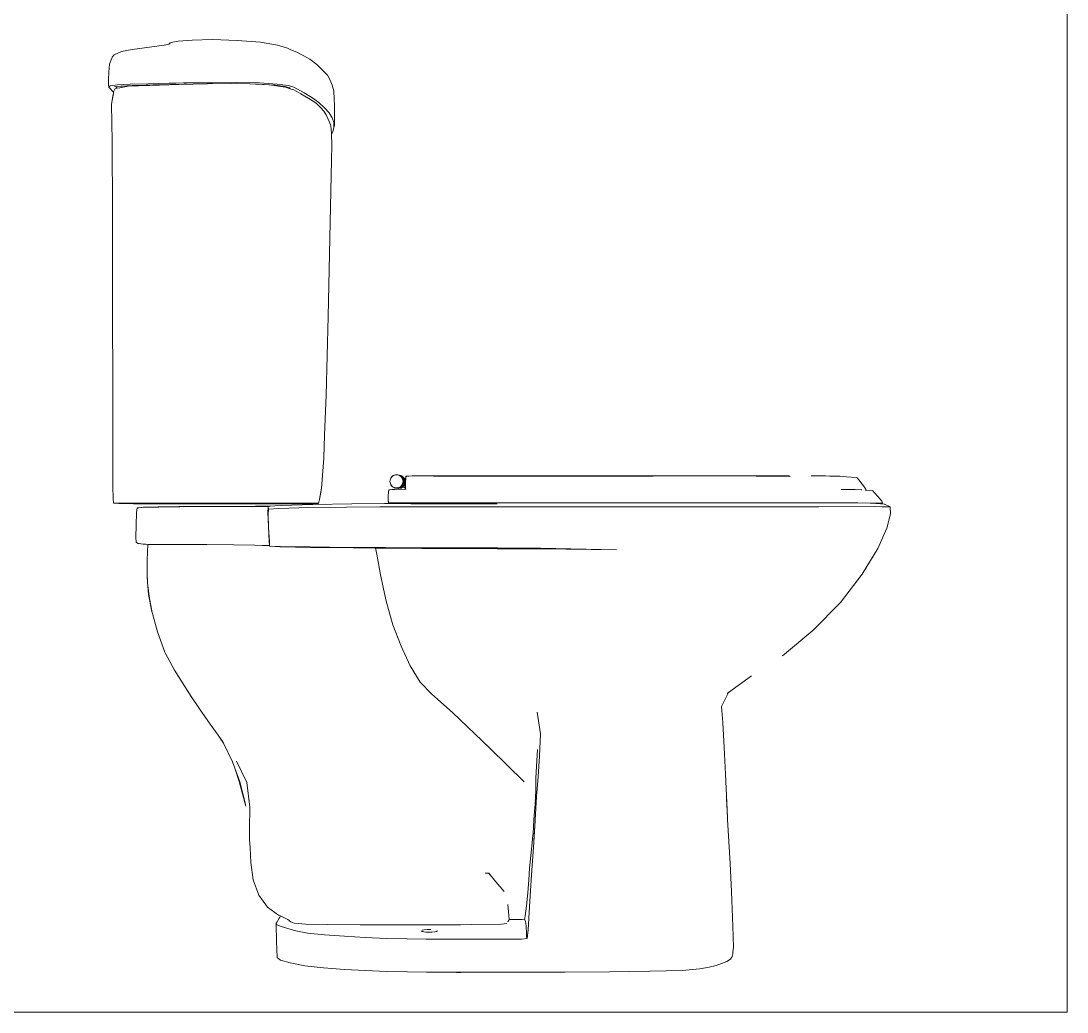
# Model space of a CAD drawing. Header units: inches. Extents: x 242965 to 445791, y 236206 to 423703.
# Drawn here: x 297132 to 298223, y 358835 to 359868 of the extents above; entities that cross this region are included whole.
import ezdxf

# ---------------------------------------------------------------- set-up
doc = ezdxf.new("R2010")
doc.units = ezdxf.units.IN
doc.header["$MEASUREMENT"] = 0
doc.layers.add('8', color=253, linetype='Continuous', lineweight=20)

# ---------------------------------------------------------------- blocks, each defined once
blk = doc.blocks.new('XIBET-MB')
at = {"layer": '8'}
for p, q in [((408768, -35057.1), (408801.3, -35052.7)), ((408801.3, -35052.7), (408806.4, -35051.5)), ((408807.6, -35050.3), (408806.4, -35051.5)), ((408806.4, -35051.5), (408807.5, -35051.2)), ((408810.3, -35049.4), (408807.6, -35050.3)), ((408810.3, -35049.4), (408816.1, -35048.5)), ((408816.1, -35048.5), (408830.7, -35047.4)), ((408830.7, -35047.4), (408851.8, -35046.8)), ((408877.5, -35047.7), (408851.8, -35046.8)), ((408901.8, -35049.6), (408877.5, -35047.7)), ((408919.6, -35052.6), (408901.8, -35049.6)), ((408930, -35055.8), (408919.6, -35052.6)), ((408749.4, -35062.7), (408746.9, -35065.4)), ((408752.9, -35061.1), (408749.4, -35062.7)), ((408757, -35059.3), (408752.9, -35061.1)), ((408768, -35057.1), (408757, -35059.3)), ((408930, -35055.8), (408933.5, -35057.3)), ((408933.5, -35057.3), (408939.6, -35060)), ((408939.6, -35060), (408945.5, -35063.1)), ((408953.3, -35067.2), (408945.5, -35063.1)), ((408743.6, -35080.9), (408744.5, -35072.5)), ((408746.7, -35066.2), (408744.5, -35072.5)), ((408953.3, -35067.2), (408960.6, -35072.9)), ((408966.9, -35078.9), (408960.6, -35072.9)), ((408743.6, -35080.9), (408743.2, -35088.5)), ((408966.9, -35078.9), (408971.5, -35084)), ((408974.6, -35089.2), (408971.5, -35084)), ((408743.2, -35094), (408743.2, -35088.5)), ((408743.2, -35094), (408743.7, -35096.3)), ((408745.2, -35095), (408743.7, -35096.3)), ((408743.7, -35096.3), (408748.7, -35101.5)), ((408745.2, -35095), (408752.8, -35094.1)), ((408748.9, -35100.6), (408750.2, -35097.9)), ((408749.6, -35096.1), (408751.8, -35095.8)), ((408752.3, -35097.5), (408750.2, -35097.9)), ((408751.2, -35096.3), (408751.8, -35095.8)), ((408752.3, -35097.5), (408751.2, -35096.3)), ((408751.8, -35095.8), (408756.1, -35095.3)), ((408755.1, -35097), (408752.3, -35097.5)), ((408766, -35093.4), (408752.8, -35094.1)), ((408758.5, -35096.3), (408755.1, -35097)), ((408756.5, -35096.6), (408755.1, -35097)), ((408756.1, -35095.3), (408756.9, -35095.3)), ((408757.1, -35096.5), (408756.5, -35096.6)), ((408756.9, -35095.3), (408768, -35094.8)), ((408758.5, -35096.3), (408757.1, -35096.5)), ((408764, -35095.3), (408758.5, -35096.3)), ((408786.6, -35094.6), (408763.1, -35095.5)), ((408767.6, -35095.1), (408764, -35095.3)), ((408766, -35093.4), (408784.3, -35092.9)), ((408787.2, -35094.3), (408767.6, -35095.1)), ((408769.1, -35094.9), (408767.6, -35095.1)), ((408768, -35094.8), (408785.7, -35094.2)), ((408789.7, -35094.1), (408769.1, -35094.9)), ((408784.3, -35092.9), (408806.5, -35092.3)), ((408785.7, -35094.2), (408789.7, -35094.1)), ((408786.6, -35094.6), (408816.6, -35093.6)), ((408807.6, -35093.6), (408787.2, -35094.3)), ((408807.6, -35093.6), (408789.7, -35094.1)), ((408813.4, -35092.1), (408806.5, -35092.3)), ((408807.6, -35093.6), (408809.9, -35093.6)), ((408809.9, -35093.6), (408814.5, -35093.5)), ((408821.4, -35092), (408813.4, -35092.1)), ((408814.5, -35093.5), (408822.3, -35093.3)), ((408846.7, -35092.8), (408816.6, -35093.6)), ((408821.4, -35092), (408833.8, -35091.8)), ((408822.3, -35093.3), (408824.6, -35093.3)), ((408851.8, -35091.7), (408833.8, -35091.8)), ((408846.7, -35092.8), (408870.4, -35092.6)), ((408851.8, -35091.7), (408876.5, -35091.6)), ((408890.6, -35093), (408870.4, -35092.6)), ((408901.2, -35092), (408876.5, -35091.6)), ((408890.6, -35093), (408910.4, -35094.1)), ((408896.6, -35093.3), (408900.3, -35093.4)), ((408900.3, -35093.4), (408911.1, -35094.1)), ((408901.2, -35092), (408919.3, -35093.2)), ((408926.7, -35096.2), (408910.4, -35094.1)), ((408925.4, -35095.9), (408911.1, -35094.1)), ((408911.1, -35094.1), (408917, -35094.4)), ((408917, -35094.4), (408927.5, -35095.8)), ((408931, -35094.8), (408919.3, -35093.2)), ((408925.4, -35095.9), (408926.7, -35096.2)), ((408926.7, -35096.2), (408933.8, -35098.5)), ((408927.5, -35095.8), (408930.6, -35096.7)), ((408930.6, -35096.7), (408933.8, -35098.5)), ((408930.6, -35096.7), (408932.6, -35097.2)), ((408931, -35094.8), (408936.6, -35096.3)), ((408947.3, -35102.3), (408936.6, -35096.3)), ((408976.4, -35094.2), (408974.6, -35089.2)), ((408978.1, -35100.1), (408976.4, -35094.2)), ((408748.4, -35103.1), (408746.5, -35114)), ((408748.2, -35103.7), (408746.5, -35114)), ((408748.4, -35103.1), (408748.2, -35103.7)), ((408748.7, -35101.5), (408748.4, -35103.1)), ((408748.9, -35100.6), (408748.7, -35101.5)), ((408933.8, -35098.5), (408933.9, -35098.5)), ((408933.9, -35098.5), (408936.6, -35099.3)), ((408943.8, -35103.4), (408936.6, -35099.3)), ((408943.8, -35103.4), (408952.2, -35108.3)), ((408955.2, -35107.1), (408947.3, -35102.3)), ((408959.7, -35113.2), (408952.2, -35108.3)), ((408955.2, -35107.1), (408962.5, -35112.4)), ((408978.1, -35100.1), (408978.7, -35108.8)), ((408979, -35114.4), (408978.7, -35108.8)), ((408746.5, -35114), (408747.3, -35153)), ((408959.7, -35113.2), (408964.5, -35117.5)), ((408968.7, -35117.8), (408962.5, -35112.4)), ((408967.7, -35121.4), (408964.5, -35117.5)), ((408968.7, -35117.8), (408973.3, -35123.1)), ((408979, -35131.2), (408979, -35114.4)), ((408967.7, -35121.4), (408970.2, -35125.3)), ((408972.1, -35129.2), (408970.2, -35125.3)), ((408972.1, -35129.2), (408973.8, -35132.9)), ((408976.4, -35128.3), (408973.3, -35123.1)), ((408978.1, -35133.4), (408976.4, -35128.3)), ((408973.8, -35132.9), (408975, -35136.6)), ((408975, -35136.6), (408975.5, -35140.2)), ((408976, -35144.6), (408975.5, -35140.2)), ((408977.3, -35143.1), (408978.4, -35138.3)), ((408978.4, -35138.3), (408978.1, -35133.4)), ((408978.4, -35138.3), (408978.8, -35136.2)), ((408979, -35131.2), (408978.8, -35136.2)), ((408976, -35145.7), (408977.3, -35143.1)), ((408976, -35145.7), (408976, -35144.6)), ((408976.1, -35156.4), (408976, -35145.7)), ((408747.3, -35153), (408747.6, -35226)), ((408975.6, -35188.5), (408976.1, -35156.4)), ((408975.6, -35188.5), (408974.2, -35253.7)), ((408747.6, -35226), (408747.9, -35512.8)), ((408972.3, -35335.4), (408974.2, -35253.7)), ((408972.3, -35335.4), (408970.1, -35417.4)), ((408968.6, -35459.6), (408970.1, -35417.4)), ((408967.8, -35483.2), (408968.6, -35459.6)), ((408967.8, -35482.7), (408968.6, -35459.6)), ((408965.4, -35514.8), (408967.8, -35483.2)), ((409039.2, -35502.2), (409040.2, -35501.5)), ((409040.2, -35501.6), (409039.2, -35502.3)), ((409040.2, -35501.5), (409041.3, -35501)), ((409040.2, -35501.6), (409041.3, -35501.1)), ((409041.3, -35501), (409042.5, -35500.7)), ((409042.4, -35500.8), (409041.3, -35501.1)), ((409042.4, -35500.8), (409043.6, -35500.7)), ((409042.5, -35500.7), (409043.7, -35500.6)), ((409044.8, -35500.8), (409043.6, -35500.7)), ((409043.7, -35500.6), (409043.9, -35500.6)), ((409043.9, -35500.6), (409044.9, -35500.7)), ((409044.8, -35500.8), (409045.9, -35501.1)), ((409045.1, -35500.7), (409044.9, -35500.7)), ((409045.1, -35500.7), (409046, -35501)), ((409047, -35501.6), (409045.9, -35501.1)), ((409046, -35501), (409046, -35501)), ((409046, -35501), (409046.3, -35501.1)), ((409046.3, -35501.1), (409046.9, -35501.2)), ((409047.6, -35501.7), (409046.3, -35501.1)), ((409046.9, -35501.2), (409047.2, -35501.3)), ((409047, -35501.6), (409048, -35502.3)), ((409047.2, -35501.3), (409047.6, -35501.4)), ((409047.2, -35501.3), (409048.1, -35501.5)), ((409048.6, -35502.4), (409047.6, -35501.7)), ((409048.1, -35501.5), (409049.2, -35502)), ((409049.6, -35502.6), (409048.6, -35501.9)), ((409060, -35501.7), (409053.8, -35502.2)), ((409056.6, -35501.9), (409053.8, -35502.2)), ((409060, -35501.7), (409056.6, -35501.9)), ((409060, -35501.7), (409077.1, -35501.7)), ((409110.4, -35501.7), (409077.1, -35501.7)), ((409111.1, -35501.7), (409110.4, -35501.7)), ((409111.1, -35501.7), (409143, -35501.7)), ((409143, -35501.7), (409143.2, -35501.7)), ((409184.9, -35501.7), (409143.2, -35501.7)), ((409184.9, -35501.7), (409184.9, -35501.7)), ((409244.7, -35501.7), (409184.9, -35501.7)), ((409245.2, -35501.7), (409244.7, -35501.7)), ((409245.2, -35501.7), (409310, -35501.7)), ((409310, -35501.7), (409310.9, -35501.7)), ((409310.9, -35501.7), (409368.1, -35501.7)), ((409369.6, -35501.7), (409368.1, -35501.7)), ((409453.2, -35501.7), (409369.6, -35501.7)), ((409490.8, -35501.8), (409475.8, -35501.7)), ((409495.5, -35501.9), (409490.8, -35501.8)), ((409495.5, -35501.9), (409505.8, -35502.2)), ((408748.1, -35525.5), (408747.9, -35512.8)), ((409036.8, -35507.5), (409036.9, -35506.3)), ((409036.8, -35507.5), (409036.9, -35506.3)), ((409036.9, -35508.7), (409036.8, -35507.5)), ((409036.8, -35507.5), (409036.9, -35508.7)), ((409036.9, -35506.3), (409037.2, -35505.2)), ((409037.2, -35505.2), (409036.9, -35506.3)), ((409037.2, -35509.9), (409036.9, -35508.7)), ((409037.2, -35509.8), (409036.9, -35508.7)), ((409037.2, -35505.2), (409037.7, -35504.1)), ((409037.2, -35505.2), (409037.7, -35504.1)), ((409037.2, -35509.8), (409037.7, -35510.9)), ((409037.7, -35511), (409037.2, -35509.9)), ((409037.7, -35504.1), (409038.4, -35503.1)), ((409038.4, -35503.1), (409037.7, -35504.1)), ((409038.4, -35511.9), (409037.7, -35510.9)), ((409038.4, -35512), (409037.7, -35511)), ((409038.4, -35503.1), (409039.2, -35502.2)), ((409038.4, -35503.1), (409039.2, -35502.3)), ((409038.4, -35511.9), (409039.2, -35512.7)), ((409039.2, -35512.8), (409038.4, -35512)), ((409040.2, -35513.4), (409039.2, -35512.7)), ((409040.2, -35513.5), (409039.2, -35512.8)), ((409047, -35513.4), (409048, -35512.7)), ((409048.8, -35503.1), (409048, -35502.3)), ((409048.8, -35511.9), (409048, -35512.7)), ((409049.5, -35503.2), (409048.6, -35502.4)), ((409048.6, -35512.9), (409049.5, -35512.1)), ((409048.8, -35503.1), (409049.5, -35504.1)), ((409048.8, -35511.9), (409049.5, -35510.9)), ((409049.4, -35502.1), (409049.2, -35502)), ((409050.3, -35502.8), (409049.4, -35502.1)), ((409050.2, -35504.2), (409049.5, -35503.2)), ((409050, -35505.2), (409049.5, -35504.1)), ((409050, -35509.8), (409049.5, -35510.9)), ((409049.5, -35512.1), (409050.2, -35511.1)), ((409050.5, -35503.5), (409049.6, -35502.6)), ((409049.6, -35513.1), (409050.5, -35512.2)), ((409050, -35505.2), (409050.3, -35506.3)), ((409050, -35509.8), (409050.3, -35508.7)), ((409050.7, -35505.3), (409050.2, -35504.2)), ((409050.2, -35511.1), (409050.7, -35510)), ((409051.2, -35503.6), (409050.3, -35502.8)), ((409050.4, -35507.5), (409050.3, -35506.3)), ((409050.4, -35507.5), (409050.3, -35508.7)), ((409050.3, -35513.2), (409051.2, -35512.4)), ((409051.1, -35504.4), (409050.5, -35503.5)), ((409050.5, -35512.2), (409051.1, -35511.3)), ((409051, -35506.4), (409050.7, -35505.3)), ((409050.7, -35510), (409051, -35508.8)), ((409051.1, -35507.6), (409051, -35506.4)), ((409051, -35508.8), (409051.1, -35507.6)), ((409051.6, -35505.5), (409051.1, -35504.4)), ((409051.1, -35511.3), (409051.6, -35510.2)), ((409051.7, -35504.4), (409051.2, -35503.6)), ((409051.2, -35512.4), (409051.9, -35511.4)), ((409051.9, -35506.7), (409051.6, -35505.5)), ((409051.6, -35510.2), (409051.9, -35509)), ((409051.7, -35504.4), (409051.7, -35504.4)), ((409051.7, -35504.4), (409052.5, -35504.6)), ((409051.9, -35504.6), (409051.7, -35504.4)), ((409052.4, -35505.7), (409051.9, -35504.6)), ((409052.1, -35507.8), (409051.9, -35506.7)), ((409051.9, -35509), (409052.1, -35507.8)), ((409051.9, -35511.4), (409052.4, -35510.3)), ((409052.7, -35506.8), (409052.4, -35505.7)), ((409052.4, -35510.3), (409052.7, -35509.2)), ((409053, -35504.7), (409052.5, -35504.6)), ((409052.8, -35507.8), (409052.7, -35506.8)), ((409052.8, -35507.9), (409052.7, -35509.1)), ((409052.7, -35509.2), (409052.7, -35509.1)), ((409052.7, -35509.2), (409052.7, -35513.8)), ((409053, -35504.7), (409052.8, -35507.8)), ((409052.8, -35507.9), (409052.8, -35507.8)), ((409053.5, -35502.3), (409053, -35504.4)), ((409053.2, -35504.3), (409053, -35509)), ((409053, -35504.4), (409053, -35504.7)), ((409053, -35513.7), (409053, -35509)), ((409053.2, -35504.3), (409053.8, -35502.2)), ((409053.5, -35502.3), (409053.8, -35502.2)), ((409311.2, -35502.2), (409082.1, -35502.2)), ((409418.6, -35502.2), (409453.9, -35502.3)), ((409505.8, -35502.2), (409512.6, -35502.6)), ((409523, -35503.6), (409512.6, -35502.6)), ((409523, -35503.6), (409523.8, -35503.9)), ((409525.5, -35505.9), (409523.8, -35503.9)), ((409525.5, -35505.9), (409529.2, -35510.4)), ((409532.6, -35514.8), (409529.2, -35510.4)), ((408965.3, -35514.6), (408963.3, -35526.1)), ((408963.3, -35526.2), (408965.4, -35514.8)), ((409035.1, -35518.4), (409034.8, -35523.2)), ((409034.8, -35523.2), (409034.8, -35527.9)), ((409035.3, -35518.4), (409035, -35523.2)), ((409035, -35527.9), (409035, -35523.2)), ((409035.7, -35516.4), (409035.1, -35518.4)), ((409035.3, -35518.4), (409035.9, -35516.3)), ((409035.7, -35516.4), (409035.9, -35516.3)), ((409042, -35515.8), (409035.9, -35516.3)), ((409038.7, -35516), (409035.9, -35516.3)), ((409042, -35515.8), (409038.7, -35516)), ((409040.2, -35513.4), (409041.3, -35513.9)), ((409041.3, -35514), (409040.2, -35513.5)), ((409042.4, -35514.2), (409041.3, -35513.9)), ((409041.3, -35514), (409041.6, -35514.1)), ((409042.7, -35514.4), (409041.6, -35514.1)), ((409042, -35515.8), (409053.1, -35515.7)), ((409042.4, -35514.2), (409043.6, -35514.3)), ((409043.3, -35514.5), (409042.7, -35514.4)), ((409043.6, -35514.6), (409043.3, -35514.5)), ((409043.9, -35514.5), (409043.3, -35514.5)), ((409044.8, -35514.2), (409043.6, -35514.3)), ((409043.6, -35514.6), (409044.2, -35514.6)), ((409044.2, -35514.5), (409043.9, -35514.5)), ((409044.5, -35514.7), (409044.2, -35514.6)), ((409044.2, -35514.6), (409044.8, -35514.7)), ((409045.7, -35514.8), (409044.5, -35514.7)), ((409044.8, -35514.2), (409045.9, -35513.9)), ((409044.8, -35514.7), (409045.2, -35514.7)), ((409045.2, -35514.7), (409046.4, -35514.6)), ((409045.4, -35514.4), (409046.6, -35514.1)), ((409046, -35514.8), (409045.7, -35514.8)), ((409047, -35513.4), (409045.9, -35513.9)), ((409046.4, -35514.6), (409047.6, -35514.3)), ((409046.6, -35514.1), (409047.6, -35513.6)), ((409047.2, -35514.7), (409048.3, -35514.4)), ((409047.6, -35513.6), (409048.6, -35512.9)), ((409047.6, -35514.3), (409048.6, -35513.8)), ((409048.3, -35514.4), (409049.4, -35513.9)), ((409048.6, -35513.8), (409049.6, -35513.1)), ((409049.4, -35513.9), (409049.8, -35513.6)), ((409049.8, -35513.6), (409050.3, -35513.2)), ((409049.8, -35513.6), (409052.1, -35514)), ((409052.2, -35514.2), (409052.1, -35514)), ((409052.1, -35514), (409052.2, -35514)), ((409052.2, -35514), (409052.3, -35514.1)), ((409052.2, -35514), (409052.8, -35514.1)), ((409053, -35515), (409052.2, -35514.2)), ((409052.3, -35514.1), (409053, -35514.8)), ((409052.8, -35514.1), (409052.7, -35513.8)), ((409053, -35514.8), (409052.8, -35514.1)), ((409053, -35513.7), (409053.5, -35515.8)), ((409053, -35515), (409053, -35514.8)), ((409053.1, -35515.7), (409053, -35515)), ((409507.2, -35515.8), (409508.8, -35515.8)), ((409510.9, -35515.9), (409508.8, -35515.8)), ((409510.9, -35515.9), (409518.7, -35516)), ((409518.7, -35516), (409518.8, -35516)), ((409518.8, -35516), (409521.8, -35516.1)), ((409521.8, -35516.1), (409528, -35516.3)), ((409528, -35516.3), (409528.2, -35516.3)), ((409528.2, -35516.3), (409528.7, -35516.3)), ((409528.7, -35516.3), (409528.8, -35516.3)), ((409532.2, -35516.5), (409532.3, -35516.6)), ((409532.3, -35516.6), (409532.6, -35516.6)), ((409532.6, -35514.8), (409533.2, -35516.6)), ((409532.6, -35516.6), (409532.6, -35516.6)), ((409532.6, -35516.6), (409532.7, -35516.6)), ((409532.7, -35516.6), (409532.8, -35516.6)), ((409532.8, -35516.6), (409533.2, -35516.6)), ((409533.2, -35516.6), (409539.5, -35517.1)), ((409539.5, -35517.1), (409540.1, -35517.3)), ((409541.9, -35519.3), (409540.1, -35517.3)), ((409541.9, -35519.3), (409545.9, -35523.7)), ((409549.5, -35528.2), (409545.9, -35523.7)), ((408748.1, -35525.5), (408748.6, -35530.2)), ((408751, -35530.1), (408748.6, -35530.2)), ((408748.6, -35530.2), (408754.1, -35530.6)), ((408924.8, -35530.2), (408751, -35530.1)), ((408754.1, -35530.6), (408769.4, -35530.8)), ((408772, -35530.8), (408769.4, -35530.8)), ((408772, -35530.8), (408773.4, -35530.8)), ((408774.3, -35530.8), (408773.4, -35530.8)), ((408774.7, -35530.8), (408774.3, -35530.8)), ((408774.7, -35530.8), (408775, -35530.8)), ((408774.7, -35530.8), (408774.7, -35530.8)), ((408779.6, -35534.4), (408774.8, -35534.9)), ((408781.3, -35534.5), (408774.8, -35534.9)), ((408775, -35530.8), (408776, -35530.8)), ((408776, -35530.8), (408776.2, -35530.8)), ((408776.2, -35530.8), (408776.4, -35530.8)), ((408776.4, -35530.8), (408776.8, -35530.8)), ((408777.4, -35530.8), (408776.8, -35530.8)), ((408777.4, -35530.8), (408777.5, -35530.8)), ((408777.5, -35530.8), (408777.8, -35530.8)), ((408778, -35530.8), (408777.5, -35530.8)), ((408778, -35530.8), (408777.8, -35530.8)), ((408778.6, -35530.8), (408778, -35530.8)), ((408779, -35530.8), (408778.6, -35530.8)), ((408779.4, -35530.8), (408779, -35530.8)), ((408779.4, -35530.8), (408779.4, -35530.8)), ((408780.1, -35530.8), (408779.4, -35530.8)), ((408779.6, -35534.4), (408784.6, -35534.2)), ((408780.2, -35530.8), (408780.1, -35530.8)), ((408780.2, -35530.8), (408780.5, -35530.8)), ((408780.7, -35530.8), (408780.5, -35530.8)), ((408780.9, -35530.8), (408780.7, -35530.8)), ((408781.2, -35530.8), (408780.9, -35530.8)), ((408781.2, -35530.8), (408781.8, -35530.8)), ((408781.3, -35534.5), (408795.9, -35534.2)), ((408781.8, -35530.8), (408782.4, -35530.8)), ((408782.4, -35530.8), (408781.8, -35530.8)), ((408781.8, -35530.8), (408781.8, -35530.8)), ((408783.2, -35530.8), (408782.4, -35530.8)), ((408782.4, -35530.8), (408782.7, -35530.8)), ((408782.7, -35530.8), (408783.2, -35530.8)), ((408783.6, -35530.8), (408783.2, -35530.8)), ((408783.7, -35530.8), (408783.6, -35530.8)), ((408784, -35530.8), (408783.7, -35530.8)), ((408784.5, -35530.8), (408784, -35530.8)), ((408784.5, -35530.8), (408784, -35530.8)), ((408785.2, -35530.8), (408784.5, -35530.8)), ((408784.5, -35530.8), (408784.5, -35530.8)), ((408784.6, -35534.2), (408795.2, -35533.9)), ((408785.1, -35530.8), (408785.2, -35530.8)), ((408785.2, -35530.8), (408785.3, -35530.8)), ((408785.3, -35530.8), (408785.2, -35530.8)), ((408785.3, -35530.8), (408785.4, -35530.8)), ((408785.6, -35530.8), (408785.4, -35530.8)), ((408785.7, -35530.8), (408785.6, -35530.8)), ((408785.9, -35530.8), (408785.7, -35530.8)), ((408786, -35530.8), (408785.9, -35530.8)), ((408786.3, -35530.8), (408786, -35530.8)), ((408786.4, -35530.8), (408786.3, -35530.8)), ((408786.3, -35530.8), (408786.3, -35530.8)), ((408786.9, -35530.8), (408786.4, -35530.8)), ((408787, -35530.8), (408786.9, -35530.8)), ((408787.1, -35530.9), (408787, -35530.8)), ((408787, -35530.8), (408787.1, -35530.8)), ((408787.8, -35530.8), (408787.1, -35530.9)), ((408787.1, -35530.8), (408787.3, -35530.8)), ((408787.3, -35530.8), (408787.8, -35530.8)), ((408787.9, -35530.8), (408787.8, -35530.8)), ((408788, -35530.8), (408787.9, -35530.8)), ((408788.1, -35530.8), (408788, -35530.8)), ((408788.2, -35530.8), (408788.1, -35530.8)), ((408788.6, -35530.8), (408788.2, -35530.8)), ((408788.2, -35530.8), (408788.2, -35530.8)), ((408788.3, -35530.8), (408788.4, -35530.8)), ((408788.4, -35530.8), (408788.5, -35530.8)), ((408788.5, -35530.8), (408788.9, -35530.8)), ((408788.9, -35530.8), (408788.6, -35530.8)), ((408789, -35530.8), (408788.9, -35530.8)), ((408788.9, -35530.8), (408788.9, -35530.8)), ((408789.2, -35530.8), (408789, -35530.8)), ((408789.6, -35530.8), (408789.2, -35530.8)), ((408789.7, -35530.8), (408789.6, -35530.8)), ((408789.8, -35530.9), (408789.7, -35530.8)), ((408790, -35530.9), (408789.8, -35530.9)), ((408790.2, -35530.9), (408790, -35530.9)), ((408790.3, -35530.8), (408790.2, -35530.9)), ((408790.8, -35530.8), (408790.3, -35530.8)), ((408790.9, -35530.9), (408790.8, -35530.8)), ((408791.2, -35530.8), (408790.9, -35530.9)), ((408791.4, -35530.9), (408791.2, -35530.8)), ((408791.7, -35530.8), (408791.4, -35530.9)), ((408791.7, -35530.9), (408791.4, -35530.9)), ((408792, -35530.8), (408791.7, -35530.9)), ((408791.7, -35530.8), (408791.7, -35530.8)), ((408791.7, -35530.8), (408791.8, -35530.8)), ((408791.8, -35530.8), (408791.7, -35530.8)), ((408792, -35530.8), (408791.8, -35530.8)), ((408791.8, -35530.8), (408792, -35530.8)), ((408792.3, -35530.8), (408792, -35530.8)), ((408792.7, -35530.9), (408792.3, -35530.8)), ((408792.3, -35530.8), (408792.3, -35530.8)), ((408792.3, -35530.8), (408792.3, -35530.9)), ((408792.3, -35530.9), (408792.7, -35530.9)), ((408792.8, -35530.8), (408792.7, -35530.9)), ((408792.7, -35530.9), (408792.7, -35530.9)), ((408792.9, -35530.8), (408792.8, -35530.8)), ((408793.1, -35530.9), (408792.9, -35530.8)), ((408793.5, -35530.8), (408793.1, -35530.9)), ((408793.6, -35530.8), (408793.5, -35530.8)), ((408793.7, -35530.9), (408793.6, -35530.8)), ((408794.3, -35530.8), (408793.7, -35530.9)), ((408794.3, -35530.9), (408793.7, -35530.9)), ((408794.3, -35530.9), (408794.3, -35530.8)), ((408794.3, -35530.8), (408794.3, -35530.9)), ((408794.5, -35530.9), (408794.3, -35530.9)), ((408794.5, -35530.9), (408794.6, -35530.8)), ((408794.6, -35530.9), (408794.5, -35530.9)), ((408794.6, -35530.8), (408794.7, -35530.8)), ((408794.8, -35530.9), (408794.6, -35530.9)), ((408794.7, -35530.8), (408794.9, -35530.8)), ((408794.9, -35530.9), (408794.8, -35530.9)), ((408795, -35530.8), (408794.9, -35530.8)), ((408794.9, -35530.8), (408794.9, -35530.9)), ((408794.9, -35530.8), (408794.9, -35530.8)), ((408795.1, -35530.9), (408794.9, -35530.9)), ((408795.1, -35530.9), (408795, -35530.8)), ((408795.3, -35530.9), (408795.1, -35530.9)), ((408795.2, -35533.9), (408816.8, -35533.7)), ((408795.8, -35530.8), (408795.3, -35530.9)), ((408795.9, -35530.8), (408795.8, -35530.9)), ((408795.8, -35530.9), (408795.8, -35530.8)), ((408796.2, -35530.9), (408795.8, -35530.9)), ((408796, -35530.8), (408795.9, -35530.8)), ((408817.7, -35534), (408795.9, -35534.2)), ((408796.1, -35530.8), (408796, -35530.8)), ((408796, -35530.8), (408796, -35530.8)), ((408796.1, -35530.8), (408796.1, -35530.8)), ((408796.1, -35530.8), (408796.2, -35530.9)), ((408796.2, -35530.9), (408796.3, -35530.8)), ((408796.3, -35530.9), (408796.2, -35530.9)), ((408796.3, -35530.8), (408796.3, -35530.8)), ((408796.3, -35530.8), (408796.4, -35530.8)), ((408796.3, -35530.9), (408796.6, -35530.9)), ((408796.4, -35530.8), (408796.6, -35530.9)), ((408796.6, -35530.9), (408796.7, -35530.8)), ((408796.7, -35530.8), (408796.8, -35530.9)), ((408796.7, -35530.8), (408796.7, -35530.8)), ((408796.8, -35530.9), (408797, -35530.9)), ((408797, -35530.9), (408797, -35530.9)), ((408797, -35530.9), (408797.3, -35530.9)), ((408797.3, -35530.9), (408797.5, -35530.8)), ((408797.3, -35530.9), (408797.3, -35530.9)), ((408797.5, -35530.8), (408797.5, -35530.9)), ((408797.5, -35530.9), (408797.7, -35530.9)), ((408797.7, -35530.9), (408797.9, -35530.8)), ((408797.7, -35530.9), (408797.7, -35530.9)), ((408797.9, -35530.9), (408797.7, -35530.9)), ((408797.9, -35530.8), (408798.1, -35530.8)), ((408797.9, -35530.9), (408798, -35530.9)), ((408798, -35530.9), (408798.1, -35530.8)), ((408798.2, -35530.9), (408798, -35530.9)), ((408798.1, -35530.8), (408798.2, -35530.8)), ((408798.1, -35530.8), (408798.1, -35530.8)), ((408798.2, -35530.8), (408798.2, -35530.9)), ((408798.3, -35530.9), (408798.2, -35530.9)), ((408798.2, -35530.9), (408798.3, -35530.9)), ((408798.4, -35530.9), (408798.3, -35530.9)), ((408798.5, -35530.9), (408798.4, -35530.9)), ((408798.4, -35530.9), (408798.7, -35530.9)), ((408798.4, -35530.9), (408798.4, -35530.9)), ((408798.5, -35530.9), (408798.7, -35530.9)), ((408798.7, -35530.9), (408798.7, -35530.9)), ((408798.7, -35530.9), (408798.8, -35530.9)), ((408798.8, -35530.9), (408798.9, -35530.9)), ((408798.9, -35530.9), (408799.1, -35530.9)), ((408799.1, -35530.9), (408799.1, -35530.9)), ((408799.1, -35530.9), (408799.2, -35530.9)), ((408799.2, -35530.9), (408799.3, -35530.8)), ((408799.3, -35530.8), (408799.4, -35530.8)), ((408799.4, -35530.8), (408799.5, -35530.9)), ((408799.5, -35530.9), (408799.6, -35530.9)), ((408799.6, -35530.9), (408799.6, -35530.8)), ((408799.6, -35530.8), (408799.7, -35530.9)), ((408799.6, -35530.9), (408799.7, -35530.9)), ((408799.7, -35530.9), (408799.8, -35530.9)), ((408799.7, -35530.9), (408799.7, -35530.9)), ((408799.8, -35530.9), (408799.9, -35530.9)), ((408799.9, -35530.9), (408800, -35530.9)), ((408800, -35530.9), (408800.1, -35530.9)), ((408800.1, -35530.9), (408800.1, -35530.9)), ((408800.1, -35530.9), (408800.2, -35530.9)), ((408800.1, -35530.9), (408800.1, -35530.9)), ((408800.1, -35530.9), (408800.2, -35530.9)), ((408800.2, -35530.9), (408800.4, -35530.9)), ((408800.4, -35530.9), (408800.6, -35530.9)), ((408800.6, -35530.9), (408800.8, -35530.8)), ((408800.6, -35530.9), (408800.7, -35530.9)), ((408800.7, -35530.9), (408800.9, -35530.9)), ((408800.8, -35530.8), (408800.9, -35530.9)), ((408800.9, -35530.9), (408801.1, -35530.8)), ((408800.9, -35530.9), (408800.9, -35530.9)), ((408800.9, -35530.9), (408801.1, -35530.9)), ((408801.1, -35530.8), (408801.2, -35530.8)), ((408801.1, -35530.9), (408801.2, -35530.9)), ((408801.2, -35530.8), (408801.3, -35530.8)), ((408801.2, -35530.9), (408801.4, -35530.9)), ((408801.3, -35530.8), (408801.4, -35530.8)), ((408801.3, -35530.8), (408801.4, -35530.9)), ((408801.4, -35530.8), (408801.4, -35530.9)), ((408801.4, -35530.9), (408801.5, -35530.9)), ((408801.4, -35530.9), (408801.5, -35530.9)), ((408801.5, -35530.9), (408801.7, -35530.9)), ((408801.7, -35530.9), (408801.8, -35530.9)), ((408801.7, -35530.9), (408801.8, -35530.9)), ((408801.8, -35530.9), (408802, -35530.9)), ((408801.8, -35530.9), (408802, -35530.9)), ((408802, -35530.9), (408802, -35530.9)), ((408802, -35530.9), (408802.2, -35530.9)), ((408802.2, -35530.9), (408802.4, -35530.9)), ((408802.4, -35530.9), (408802.5, -35530.9)), ((408802.5, -35530.9), (408802.6, -35530.9)), ((408802.6, -35530.9), (408802.7, -35530.9)), ((408802.7, -35530.9), (408803.1, -35530.9)), ((408802.7, -35530.9), (408802.8, -35530.9)), ((408802.8, -35530.9), (408802.9, -35530.9)), ((408802.9, -35530.9), (408803, -35530.9)), ((408803, -35530.9), (408803, -35530.9)), ((408803, -35530.9), (408803.3, -35530.9)), ((408803.3, -35530.9), (408803.1, -35530.9)), ((408803.3, -35530.9), (408803.6, -35530.9)), ((408803.3, -35530.9), (408803.3, -35530.9)), ((408803.8, -35530.9), (408803.3, -35530.9)), ((408803.6, -35530.9), (408803.7, -35530.9)), ((408803.7, -35530.9), (408803.9, -35530.9)), ((408804, -35530.9), (408803.8, -35530.9)), ((408803.8, -35530.9), (408803.8, -35530.9)), ((408803.9, -35530.9), (408804, -35530.9)), ((408804.1, -35530.9), (408804, -35530.9)), ((408804, -35530.9), (408804, -35530.9)), ((408804, -35530.9), (408804, -35530.9)), ((408804, -35530.9), (408804.1, -35530.9)), ((408804.1, -35530.9), (408804.2, -35530.9)), ((408804.2, -35530.9), (408804.1, -35530.9)), ((408804.1, -35530.9), (408804.1, -35530.9)), ((408804.2, -35530.9), (408804.4, -35530.9)), ((408804.4, -35530.9), (408804.5, -35530.9)), ((408804.5, -35530.9), (408804.8, -35530.9)), ((408804.7, -35530.9), (408804.5, -35530.9)), ((408804.8, -35530.9), (408804.7, -35530.9)), ((408804.8, -35530.9), (408804.9, -35530.9)), ((408804.9, -35530.9), (408804.8, -35530.9)), ((408805, -35530.9), (408804.9, -35530.9)), ((408805.1, -35530.9), (408805, -35530.9)), ((408805.2, -35530.9), (408805.1, -35530.9)), ((408805.5, -35530.9), (408805.2, -35530.9)), ((408805.2, -35530.9), (408805.4, -35530.9)), ((408805.4, -35530.9), (408805.6, -35530.8)), ((408805.5, -35530.9), (408805.8, -35530.9)), ((408810.5, -35530.9), (408805.6, -35530.8)), ((408805.8, -35530.9), (408805.9, -35530.9)), ((408805.9, -35530.9), (408805.9, -35530.9)), ((408805.9, -35530.9), (408806.3, -35530.9)), ((408805.9, -35530.9), (408805.9, -35530.9)), ((408806.4, -35530.9), (408806.3, -35530.9)), ((408806.3, -35530.9), (408806.3, -35530.9)), ((408806.5, -35530.9), (408806.4, -35530.9)), ((408806.8, -35530.9), (408806.5, -35530.9)), ((408807, -35530.9), (408806.8, -35530.9)), ((408807.1, -35530.9), (408807, -35530.9)), ((408807.1, -35530.9), (408807.3, -35530.9)), ((408807.3, -35530.9), (408807.4, -35530.9)), ((408807.4, -35530.9), (408807.4, -35530.9)), ((408807.4, -35530.9), (408807.6, -35530.9)), ((408807.6, -35530.9), (408807.8, -35530.9)), ((408807.8, -35530.9), (408807.8, -35530.9)), ((408808, -35530.9), (408807.8, -35530.9)), ((408807.9, -35530.9), (408807.8, -35530.9)), ((408808, -35530.9), (408807.9, -35530.9)), ((408808.3, -35530.9), (408808, -35530.9)), ((408808.5, -35530.9), (408808.3, -35530.9)), ((408808.6, -35530.9), (408808.5, -35530.9)), ((408808.8, -35530.9), (408808.6, -35530.9)), ((408808.8, -35530.9), (408808.8, -35530.9)), ((408808.9, -35530.9), (408808.8, -35530.9)), ((408809, -35530.9), (408808.9, -35530.9)), ((408809.1, -35530.9), (408809, -35530.9)), ((408809.2, -35530.9), (408809.1, -35530.9)), ((408809.3, -35530.9), (408809.2, -35530.9)), ((408809.6, -35530.9), (408809.3, -35530.9)), ((408809.7, -35530.9), (408809.6, -35530.9)), ((408809.9, -35530.9), (408809.7, -35530.9)), ((408810.5, -35530.9), (408809.7, -35530.9)), ((408810, -35530.9), (408809.9, -35530.9)), ((408810.1, -35530.9), (408810, -35530.9)), ((408810.2, -35530.9), (408810.1, -35530.9)), ((408810.2, -35530.9), (408810.2, -35530.9)), ((408810.3, -35531), (408810.2, -35530.9)), ((408810.3, -35531), (408810.4, -35530.9)), ((408810.4, -35530.9), (408810.5, -35530.9)), ((408810.5, -35530.9), (408822.8, -35530.8)), ((408815.4, -35530.9), (408810.5, -35530.9)), ((408810.5, -35530.9), (408810.8, -35530.9)), ((408810.8, -35530.9), (408811.1, -35530.9)), ((408811.1, -35530.9), (408811.3, -35530.9)), ((408811.3, -35530.9), (408811.5, -35531)), ((408811.3, -35530.9), (408811.5, -35530.9)), ((408811.5, -35531), (408811.6, -35530.9)), ((408811.5, -35530.9), (408811.5, -35531)), ((408811.5, -35530.9), (408811.6, -35530.9)), ((408811.6, -35530.9), (408811.7, -35531)), ((408811.7, -35531), (408811.8, -35530.9)), ((408811.7, -35531), (408811.7, -35531)), ((408811.8, -35530.9), (408812, -35530.9)), ((408812, -35530.9), (408812.5, -35530.9)), ((408812.5, -35530.9), (408812.8, -35531)), ((408812.8, -35531), (408812.8, -35530.9)), ((408812.8, -35530.9), (408812.9, -35531)), ((408812.9, -35531), (408813, -35531)), ((408813.1, -35531), (408813, -35531)), ((408813.2, -35531), (408813.1, -35531)), ((408813.9, -35531), (408813.2, -35531)), ((408814.2, -35531), (408813.9, -35531)), ((408814.3, -35531), (408814.2, -35531)), ((408814.2, -35531), (408814.2, -35531)), ((408814.4, -35531), (408814.3, -35531)), ((408814.5, -35531), (408814.4, -35531)), ((408814.5, -35531), (408818.8, -35530.8)), ((408814.5, -35531), (408815.4, -35530.9)), ((408815.3, -35531), (408814.5, -35531)), ((408815.5, -35531), (408815.3, -35531)), ((408827.1, -35530.8), (408815.4, -35530.9)), ((408815.4, -35530.9), (408820.2, -35530.9)), ((408815.6, -35531), (408815.5, -35531)), ((408815.6, -35531), (408816.7, -35531)), ((408816.7, -35531), (408816.8, -35531)), ((408820.2, -35530.9), (408816.8, -35531)), ((408816.8, -35531), (408817.9, -35531)), ((408816.8, -35533.7), (408896.7, -35533.3)), ((408909.9, -35533.6), (408817.7, -35534)), ((408826.6, -35530.9), (408817.9, -35531)), ((408824.1, -35530.9), (408817.9, -35531)), ((408818.8, -35530.8), (408822.8, -35530.8)), ((408820.2, -35530.9), (408831.5, -35530.8)), ((408820.2, -35530.9), (408824.1, -35530.9)), ((408822.8, -35530.8), (408827.1, -35530.8)), ((408824.1, -35530.9), (408826.6, -35530.9)), ((408826.6, -35530.9), (408828.3, -35530.9)), ((408831.5, -35530.8), (408827.1, -35530.8)), ((408845.6, -35530.8), (408827.1, -35530.8)), ((408830, -35530.9), (408828.3, -35530.9)), ((408828.3, -35530.9), (408835.7, -35530.9)), ((408831.8, -35531), (408830, -35530.9)), ((408830, -35530.9), (408839.9, -35530.9)), ((408831.5, -35530.8), (408835.7, -35530.9)), ((408843.9, -35530.9), (408831.8, -35531)), ((408831.8, -35531), (408834.2, -35531)), ((408834.2, -35531), (408847.4, -35530.9)), ((408838.5, -35531), (408834.2, -35531)), ((408835.7, -35530.9), (408849.1, -35530.8)), ((408835.7, -35530.9), (408839.9, -35530.9)), ((408838.5, -35531), (408849.9, -35530.9)), ((408853, -35530.8), (408839.9, -35530.9)), ((408839.9, -35530.9), (408843.9, -35530.9)), ((408843.9, -35530.9), (408856.8, -35530.8)), ((408847.4, -35530.9), (408843.9, -35530.9)), ((408845.6, -35530.8), (408849.1, -35530.8)), ((408849.9, -35530.9), (408847.4, -35530.9)), ((408853, -35530.8), (408849.1, -35530.8)), ((408851.9, -35530.9), (408849.9, -35530.9)), ((408851.9, -35530.9), (408853.8, -35530.9)), ((408860.2, -35530.9), (408851.9, -35530.9)), ((408856.8, -35530.8), (408853, -35530.8)), ((408867.3, -35530.8), (408853, -35530.8)), ((408855.9, -35531), (408853.8, -35530.9)), ((408853.8, -35530.9), (408863.5, -35530.9)), ((408866.7, -35530.9), (408855.9, -35531)), ((408858.4, -35531), (408855.9, -35531)), ((408856.8, -35530.8), (408860.2, -35530.9)), ((408858.4, -35531), (408869.7, -35530.9)), ((408858.4, -35531), (408863.1, -35531)), ((408860.2, -35530.9), (408870.6, -35530.8)), ((408860.2, -35530.9), (408863.5, -35530.9)), ((408863.1, -35531), (408874.6, -35530.9)), ((408863.5, -35530.9), (408874.4, -35530.8)), ((408863.5, -35530.9), (408866.7, -35530.9)), ((408878.2, -35530.8), (408866.7, -35530.9)), ((408866.7, -35530.9), (408869.7, -35530.9)), ((408870.6, -35530.8), (408867.3, -35530.8)), ((408869.7, -35530.9), (408872.3, -35530.9)), ((408874.4, -35530.8), (408870.6, -35530.8)), ((408872.3, -35530.9), (408874.6, -35530.9)), ((408872.3, -35530.9), (408881.5, -35530.9)), ((408878.2, -35530.8), (408874.4, -35530.8)), ((408886.2, -35530.8), (408874.4, -35530.8)), ((408874.6, -35530.9), (408877, -35530.9)), ((408874.6, -35530.9), (408884.6, -35530.9)), ((408877, -35530.9), (408879.4, -35531)), ((408887.7, -35530.9), (408877, -35530.9)), ((408878.2, -35530.8), (408881.5, -35530.9)), ((408878.2, -35530.8), (408889.9, -35530.8)), ((408879.4, -35531), (408890.5, -35530.9)), ((408882.1, -35531), (408879.4, -35531)), ((408881.5, -35530.9), (408884.6, -35530.9)), ((408882.1, -35531), (408892.8, -35530.9)), ((408884.8, -35531), (408882.1, -35531)), ((408894.3, -35530.8), (408884.6, -35530.9)), ((408884.6, -35530.9), (408887.7, -35530.9)), ((408884.8, -35531), (408895, -35530.9)), ((408884.8, -35531), (408887.2, -35531)), ((408889.9, -35530.8), (408886.2, -35530.8)), ((408895, -35530.9), (408887.2, -35531)), ((408898.7, -35530.8), (408887.7, -35530.9)), ((408890.5, -35530.9), (408887.7, -35530.9)), ((408889.9, -35530.8), (408894.3, -35530.8)), ((408892.8, -35530.9), (408890.5, -35530.9)), ((408895, -35530.9), (408892.8, -35530.9)), ((408902.3, -35530.9), (408892.8, -35530.9)), ((408894.3, -35530.8), (408898.7, -35530.8)), ((408894.3, -35530.8), (408904.7, -35530.8)), ((408895, -35530.9), (408897.1, -35530.9)), ((408896.7, -35533.3), (408916.7, -35533)), ((408899.2, -35531), (408897.1, -35530.9)), ((408897.1, -35530.9), (408905.6, -35530.9)), ((408902.3, -35530.9), (408898.7, -35530.8)), ((408909.7, -35530.8), (408898.7, -35530.8)), ((408899.2, -35531), (408911.4, -35530.9)), ((408908.7, -35530.9), (408899.2, -35531)), ((408899.2, -35531), (408906.2, -35531)), ((408905.6, -35530.9), (408902.3, -35530.9)), ((408904.7, -35530.8), (408909.7, -35530.8)), ((408905.6, -35530.9), (408915.6, -35530.8)), ((408908.7, -35530.9), (408905.6, -35530.9)), ((408906.2, -35531), (408915.2, -35530.9)), ((408911.4, -35530.9), (408908.7, -35530.9)), ((408909.7, -35534), (408909.5, -35539.6)), ((408909.7, -35530.8), (408915.6, -35530.8)), ((408909.7, -35534), (408910.9, -35533.6)), ((408909.7, -35534), (408910, -35536.5)), ((408909.9, -35533.6), (408910.9, -35533.6)), ((408910.9, -35533.6), (408911.8, -35533.3)), ((408911.4, -35530.9), (408921.3, -35530.8)), ((408915.2, -35530.9), (408911.4, -35530.9)), ((408911.8, -35533.3), (408916.7, -35533)), ((408916.7, -35530.9), (408915.2, -35530.9)), ((408915.6, -35530.8), (408921.3, -35530.8)), ((408918.2, -35531), (408916.7, -35530.9)), ((408916.7, -35530.9), (408925.5, -35530.9)), ((408916.7, -35533), (408923.2, -35532.5)), ((408918.2, -35531), (408928.8, -35530.9)), ((408918.2, -35531), (408920.9, -35531)), ((408931.7, -35530.9), (408920.9, -35531)), ((408922.3, -35531), (408920.9, -35531)), ((408921.3, -35530.8), (408925.5, -35530.9)), ((408922.3, -35531), (408934.2, -35530.9)), ((408922.3, -35531), (408937.9, -35531)), ((408956.3, -35531.7), (408923.2, -35532.5)), ((408932.3, -35530.2), (408924.8, -35530.2)), ((408925.5, -35530.9), (408928.8, -35530.9)), ((408928.8, -35530.9), (408931.7, -35530.9)), ((408934.2, -35530.9), (408931.7, -35530.9)), ((408932.3, -35530.2), (408950.5, -35530.2)), ((408936.1, -35530.9), (408934.2, -35530.9)), ((408937.5, -35530.9), (408936.1, -35530.9)), ((408937.5, -35530.9), (408938.6, -35530.9)), ((408938.4, -35531), (408937.9, -35531)), ((408938.4, -35531), (408939, -35531)), ((408939, -35531), (408938.6, -35530.9)), ((408939.2, -35531), (408939, -35531)), ((408939.2, -35531), (408955.3, -35530.8)), ((408945.1, -35530.9), (408939.2, -35531)), ((408947.4, -35530.9), (408945.1, -35530.9)), ((408948.8, -35530.9), (408947.4, -35530.9)), ((408949.8, -35530.9), (408948.8, -35530.9)), ((408952.3, -35530.8), (408949.8, -35530.9)), ((408953.8, -35530.3), (408950.5, -35530.2)), ((408991.4, -35534.3), (408952.1, -35534.8)), ((408952.3, -35530.8), (408954.5, -35530.8)), ((408953.8, -35530.3), (408956.4, -35530.3)), ((408954.5, -35530.8), (408955.9, -35530.8)), ((408955.9, -35530.8), (408955.3, -35530.8)), ((408955.9, -35530.8), (408956, -35530.8)), ((408962, -35530.4), (408956, -35530.8)), ((408996.9, -35531), (408956.3, -35531.7)), ((408958.5, -35530.3), (408956.4, -35530.3)), ((408960.2, -35530.3), (408958.5, -35530.3)), ((408961.6, -35530.3), (408960.2, -35530.3)), ((408962, -35530.4), (408961.6, -35530.3)), ((408962, -35530.4), (408962.2, -35530.4)), ((408962.2, -35530.4), (408963.3, -35526.2)), ((408963.3, -35526.1), (408963.3, -35526.2)), ((408991.4, -35534.3), (409026.1, -35534.1)), ((409031.1, -35530.7), (408996.9, -35531)), ((409026.1, -35534.1), (409483.8, -35534)), ((409046.2, -35530.7), (409031.1, -35530.7)), ((409035.3, -35530), (409034.8, -35527.9)), ((409035, -35527.9), (409035.5, -35530)), ((409035.3, -35530), (409035.5, -35530)), ((409038.3, -35530.5), (409035.3, -35530)), ((409042.8, -35530), (409035.5, -35530)), ((409041.7, -35530.6), (409038.3, -35530.5)), ((409041.8, -35530.6), (409041.7, -35530.6)), ((409041.8, -35530.6), (409044.1, -35530.6)), ((409524.4, -35530), (409042.8, -35530)), ((409046.2, -35530.7), (409044.1, -35530.6)), ((409046.9, -35530.7), (409046.2, -35530.7)), ((409046.9, -35530.7), (409047.3, -35530.7)), ((409047.3, -35530.7), (409058.5, -35530.8)), ((409061.6, -35530.8), (409058.5, -35530.8)), ((409092.6, -35530.8), (409061.6, -35530.8)), ((409066.7, -35530.6), (409062.3, -35530.6)), ((409093.1, -35530.8), (409092.6, -35530.8)), ((409129.5, -35530.8), (409093.1, -35530.8)), ((409129.5, -35530.8), (409129.6, -35530.8)), ((409148.4, -35530.8), (409129.6, -35530.8)), ((409541.8, -35533.8), (409483.8, -35534)), ((409524.4, -35530), (409537.6, -35530.1)), ((409537.6, -35530.1), (409546, -35530.1)), ((409541.8, -35533.8), (409549.8, -35533.9)), ((409543.6, -35530.5), (409543.4, -35530.5)), ((409544.1, -35530.6), (409543.6, -35530.5)), ((409550, -35530.1), (409544.1, -35530.6)), ((409544.3, -35530.6), (409544.1, -35530.6)), ((409550.3, -35530.2), (409544.3, -35530.6)), ((409552.2, -35531.3), (409544.3, -35530.6)), ((409550, -35530.1), (409546, -35530.1)), ((409549.5, -35528.2), (409550.3, -35530.2)), ((409554.8, -35533.9), (409549.8, -35533.9)), ((409550, -35530.1), (409550.3, -35530.2)), ((409552.5, -35531.3), (409552.2, -35531.3)), ((409558.3, -35533.9), (409552.5, -35531.3)), ((409554.8, -35533.9), (409557.4, -35533.9)), ((409558.3, -35533.9), (409557.4, -35533.9)), ((409558.7, -35541.2), (409558.3, -35533.9)), ((408772.2, -35553), (408772.6, -35540)), ((408773.2, -35535.2), (408772.6, -35540)), ((408773.2, -35535.2), (408774.8, -35534.9)), ((408910, -35554.8), (408909.5, -35539.6)), ((408909.8, -35541.9), (408910, -35536.5)), ((408910.3, -35556), (408909.8, -35541.9)), ((408910, -35536.5), (408920.9, -35535.6)), ((408920.9, -35535.6), (408952.1, -35534.8)), ((409554.9, -35556.1), (409558.7, -35541.2)), ((408772, -35566), (408772.2, -35553)), ((408910.8, -35569.8), (408910, -35554.8)), ((408911.1, -35570.1), (408910.3, -35556)), ((409545.5, -35577.5), (409554.9, -35556.1)), ((408772.3, -35570.8), (408772, -35566)), ((408772.5, -35571.2), (408772.3, -35570.8)), ((408772.5, -35571.2), (408774.3, -35572.1)), ((408775.4, -35572.4), (408774.3, -35572.1)), ((408779.5, -35572.9), (408774.3, -35572.1)), ((408779.5, -35572.9), (408775.4, -35572.4)), ((408781, -35573.1), (408779.5, -35572.9)), ((408782.2, -35573.1), (408781, -35573.1)), ((408781, -35573.1), (408791.8, -35573.3)), ((408784.5, -35573.2), (408782.2, -35573.1)), ((408784.5, -35573.2), (408784.1, -35580.8)), ((408791.8, -35573.3), (408784.5, -35573.2)), ((408791.8, -35573.3), (408795.8, -35573.4)), ((408817.8, -35573.4), (408795.8, -35573.4)), ((408817.8, -35573.4), (408845.8, -35573.4)), ((408873.9, -35573.7), (408845.8, -35573.4)), ((408873.9, -35573.7), (408895.9, -35574.1)), ((408910.1, -35574.5), (408895.9, -35574.1)), ((408895.9, -35574.1), (408911.3, -35574.7)), ((408910.1, -35574.5), (408911.3, -35574.5)), ((408911.3, -35574.6), (408910.1, -35574.5)), ((408911.3, -35574.5), (408910.8, -35569.8)), ((408911.1, -35570.1), (408911.3, -35574.5)), ((408911.3, -35574.6), (408911.3, -35574.5)), ((408911.3, -35574.6), (408911.3, -35574.6)), ((408911.3, -35574.6), (408911.3, -35574.7)), ((408911.3, -35574.7), (408911.3, -35575.1)), ((408911.3, -35575.1), (408922.3, -35575.4)), ((408911.4, -35575.2), (408911.3, -35575.1)), ((408922.3, -35575.8), (408911.4, -35575.2)), ((408922.3, -35575.4), (408953.7, -35575.9)), ((408953.8, -35576.3), (408922.3, -35575.8)), ((408994.1, -35576.4), (408953.7, -35575.9)), ((408998.8, -35576.9), (408953.8, -35576.3)), ((408994.1, -35576.4), (409032, -35576.6)), ((409021.8, -35577), (408998.8, -35576.9)), ((409021.8, -35577), (409023, -35583.3)), ((409034.8, -35577.1), (409021.8, -35577)), ((409148.9, -35576.8), (409032, -35576.6)), ((409034.8, -35577.1), (409042.8, -35577.1)), ((409060.6, -35577.1), (409034.8, -35577.1)), ((409060.6, -35577.1), (409042.8, -35577.1)), ((409070, -35577.3), (409060.6, -35577.1)), ((409070.5, -35577.1), (409060.6, -35577.1)), ((409070, -35577.3), (409105.8, -35577.6)), ((409105.8, -35577.2), (409070.5, -35577.1)), ((409106.6, -35577.2), (409105.8, -35577.2)), ((409148.4, -35577.7), (409105.8, -35577.6)), ((409106.6, -35577.2), (409151.3, -35577.3)), ((409148.4, -35577.7), (409193.6, -35577.7)), ((409148.9, -35576.8), (409193.7, -35577)), ((409193.6, -35577.3), (409273, -35579)), ((409193.6, -35577.7), (409273, -35579)), ((409193.7, -35577), (409273, -35579)), ((409545.5, -35577.5), (409529.2, -35604.4)), ((408784.1, -35580.8), (408783.7, -35590)), ((409023, -35583.3), (409026.9, -35605)), ((408783.7, -35590), (408783.6, -35600.9)), ((408783.6, -35600.9), (408783.8, -35606.4)), ((408783.8, -35606.4), (408783.9, -35610.6)), ((408783.8, -35606.4), (408784.1, -35613.4)), ((408784.1, -35613.4), (408783.9, -35610.6)), ((409032.7, -35632.4), (409026.9, -35605)), ((409529.2, -35604.4), (409506.4, -35633.8)), ((408785.7, -35627.5), (408784.1, -35613.4)), ((408784.1, -35613.4), (408784.4, -35616.5)), ((408784.4, -35616.5), (408784.9, -35623.4)), ((408784.4, -35616.5), (408785.2, -35625.4)), ((408785.2, -35625.4), (408784.9, -35623.4)), ((408785.2, -35625.4), (408785.7, -35627.5)), ((408785.2, -35625.4), (408788.5, -35643.1)), ((408785.2, -35625.4), (408788, -35641.3)), ((408788.9, -35644.5), (408785.7, -35627.5)), ((409032.7, -35632.4), (409039.9, -35657.1)), ((408788, -35641.3), (408794.3, -35664.3)), ((409477.7, -35662.9), (409506.4, -35633.8)), ((408802.1, -35685.6), (408794.3, -35664.3)), ((409048.4, -35679.4), (409039.9, -35657.1)), ((409445.9, -35689.3), (409477.7, -35662.9)), ((408802.1, -35685.6), (408802.5, -35686.4)), ((408802.5, -35686.4), (408812, -35704.3)), ((409048.4, -35679.4), (409057.8, -35699.8)), ((408829.5, -35731.9), (408812, -35704.3)), ((409057.8, -35699.8), (409068.4, -35716.8)), ((409068.4, -35716.8), (409080.4, -35729.3)), ((409413.8, -35710.3), (409389.9, -35727.6)), ((409080.4, -35729.3), (409101.9, -35748.5)), ((409389.9, -35727.6), (409382.6, -35742.1)), ((409389.9, -35727.6), (409388.5, -35728.6)), ((408838.1, -35744.8), (408829.5, -35731.9)), ((408849.4, -35760.7), (408838.1, -35744.8)), ((409101.9, -35748.5), (409141, -35785.8)), ((409190.3, -35748.2), (409193.7, -35770.7)), ((409383.7, -35758.9), (409382.6, -35742.1)), ((409382.6, -35742.1), (409382.6, -35742.1)), ((408857.7, -35772.2), (408849.4, -35760.7)), ((409385.1, -35784.9), (409383.7, -35758.9)), ((408857.7, -35772.2), (408863.4, -35780.6)), ((408862.6, -35779.1), (408857.7, -35772.2)), ((409193.7, -35770.7), (409192.7, -35794.2)), ((408872.7, -35800), (408863.4, -35780.6)), ((409386.6, -35812.8), (409385.1, -35784.9)), ((409176.8, -35820.7), (409141, -35785.8)), ((409189.5, -35804.8), (409190.7, -35787.2)), ((409192.7, -35794.2), (409191.3, -35815.2)), ((408875.1, -35806.5), (408872.7, -35800)), ((408879.7, -35820.5), (408875.1, -35806.5)), ((408880.3, -35820.7), (408875.1, -35806.5)), ((408876.9, -35799.2), (408887.6, -35821.6)), ((409189.5, -35804.8), (409189, -35816.9)), ((409189, -35816.9), (409189, -35820.8)), ((409191.3, -35815.2), (409189.7, -35836.4)), ((409386.6, -35812.8), (409388.7, -35857.7)), ((408879.7, -35820.5), (408886.6, -35846)), ((408880.3, -35820.7), (408886.3, -35844.2)), ((408887.8, -35821.8), (408887.6, -35821.6)), ((408890.7, -35847.3), (408887.6, -35821.6)), ((409188.4, -35838), (409188.8, -35828.8)), ((409189, -35820.8), (409188.8, -35828.8)), ((409188, -35844.8), (409188.4, -35838)), ((409188.2, -35860.4), (409189.7, -35836.4)), ((409188.3, -35840.4), (409188.4, -35838)), ((409387.5, -35838.2), (409388.7, -35857.7)), ((408890.2, -35870), (408890.7, -35847.3)), ((408890.8, -35847.9), (408890.7, -35847.3)), ((409186.9, -35860.1), (409187.7, -35847.9)), ((409187.8, -35847.5), (409187.7, -35847.9)), ((409187.8, -35847), (409188, -35844.8)), ((409187.8, -35847), (409187.8, -35847.5)), ((409186.9, -35860.1), (409186.4, -35868.2)), ((409186.7, -35882), (409188.1, -35861.6)), ((409186.8, -35883.6), (409188.1, -35861.6)), ((409188.2, -35860.6), (409188.1, -35861.6)), ((409188.2, -35860.6), (409188.2, -35860.4)), ((409388.7, -35857.7), (409388.8, -35860.2)), ((409388.8, -35860.2), (409391.4, -35906.1)), ((408890.4, -35880.9), (408890.2, -35870)), ((409186, -35874.2), (409186.4, -35868.2)), ((408891, -35889.5), (408890.4, -35880.9)), ((409186.8, -35883.6), (409184.1, -35923)), ((409185, -35884.4), (409185.5, -35880)), ((409186, -35874.2), (409185.5, -35880)), ((408891.7, -35905), (408891, -35889.5)), ((409184, -35894.1), (409183.2, -35901.3)), ((409184, -35894.1), (409185, -35884.4)), ((408894.1, -35922.9), (408891.7, -35905)), ((409182.4, -35910.8), (409183.2, -35901.3)), ((409139.8, -35916.1), (409136.2, -35915.9)), ((409139.8, -35916.1), (409147.2, -35925.1)), ((409182.4, -35910.8), (409181.5, -35922.9)), ((409392.9, -35935), (409391.4, -35906.1)), ((408894.1, -35922.9), (408900.2, -35938.9)), ((409155.7, -35935.2), (409147.2, -35925.1)), ((409180.5, -35936.4), (409181.5, -35922.9)), ((409184.1, -35923), (409182.3, -35951.1)), ((409180.5, -35936.4), (409179.1, -35950.1)), ((409394, -35962.1), (409392.9, -35935)), ((408900.2, -35938.9), (408909.2, -35951.6)), ((409160.7, -35960.3), (409159.6, -35948.7)), ((408920.7, -35959.8), (408909.2, -35951.6)), ((408922.5, -35960.7), (408920.7, -35959.8)), ((409177.8, -35960.6), (409179.1, -35950.1)), ((409180.7, -35975.3), (409182.3, -35951.1)), ((408918.2, -35968.2), (408918, -35972.5)), ((408919.1, -35966.7), (408918.2, -35968.2)), ((408919, -35970), (408918.2, -35968.2)), ((408919, -35970), (408923.3, -35971.8)), ((408919.1, -35966.7), (408919.8, -35965.4)), ((408919.8, -35965.4), (408921.1, -35963.1)), ((408921.1, -35963.1), (408921.8, -35961.8)), ((408921.8, -35961.8), (408922.5, -35960.7)), ((408930.2, -35964.5), (408922.5, -35960.7)), ((408933.4, -35966.9), (408930.2, -35964.5)), ((408936.9, -35968.3), (408933.4, -35966.9)), ((408936.9, -35968.3), (408949.1, -35969.2)), ((408971.5, -35969.6), (408949.1, -35969.2)), ((408971.5, -35969.6), (409005.6, -35969.8)), ((409005.6, -35969.8), (409110.3, -35969.8)), ((409122, -35969.7), (409110.3, -35969.8)), ((409122, -35969.7), (409153, -35969.1)), ((409153, -35969.1), (409158.5, -35968.4)), ((409160.7, -35965.1), (409159.6, -35966.8)), ((409160.7, -35960.3), (409161.2, -35964.4)), ((409161.2, -35964.4), (409160.7, -35965.1)), ((409163.4, -35964.5), (409161.2, -35964.4)), ((409163.4, -35964.5), (409168.9, -35964.5)), ((409174.6, -35964.5), (409168.9, -35964.5)), ((409174.6, -35964.5), (409176.9, -35964.6)), ((409177.8, -35960.6), (409176.9, -35964.6)), ((409176.9, -35964.6), (409177.6, -35965.1)), ((409177.6, -35965.1), (409178.2, -35966.3)), ((409178.6, -35968.4), (409178.2, -35966.3)), ((409178.6, -35968.4), (409178.8, -35971.3)), ((409394, -35962.1), (409394.7, -35981.6)), ((408918, -35972.5), (408918.4, -35984)), ((408930.2, -35973.8), (408923.3, -35971.8)), ((408930.2, -35973.8), (408938.6, -35976.2)), ((408950.7, -35978.5), (408938.6, -35976.2)), ((408950.7, -35978.5), (408968.4, -35980.3)), ((408989.3, -35981.8), (408968.4, -35980.3)), ((408989.3, -35981.8), (409011.1, -35983.1)), ((409069.6, -35976.1), (409070.3, -35976.7)), ((409072.3, -35975.2), (409070.3, -35975.6)), ((409072, -35977.2), (409070.3, -35976.7)), ((409072, -35977.2), (409074.3, -35977.4)), ((409072.3, -35975.2), (409075.6, -35974.9)), ((409077.2, -35977.5), (409074.3, -35977.4)), ((409079.4, -35974.8), (409075.6, -35974.9)), ((409077.2, -35977.5), (409080.5, -35977.4)), ((409083.5, -35977.1), (409080.5, -35977.4)), ((409083.5, -35977.1), (409085.4, -35976.7)), ((409086.4, -35976.1), (409085.4, -35976.7)), ((409179, -35979), (409178.8, -35971.3)), ((409179.3, -35982.5), (409179, -35979)), ((409180.7, -35975.3), (409179.8, -35984.2)), ((409394.8, -35993.5), (409394.7, -35981.6)), ((408918.5, -35985.7), (408918.4, -35984)), ((408918.7, -35997.3), (408918.5, -35985.7)), ((409033.1, -35984.1), (409011.1, -35983.1)), ((409033.1, -35984.1), (409054.8, -35984.6)), ((409074.7, -35984.8), (409054.8, -35984.6)), ((409074.7, -35984.8), (409091.6, -35984.8)), ((409091.6, -35984.8), (409159, -35984.8)), ((409174, -35984.7), (409159, -35984.8)), ((409174, -35984.7), (409179.8, -35984.2)), ((409179.3, -35982.5), (409179.8, -35984.2)), ((408919.2, -36001.5), (408918.7, -35997.3)), ((408919.2, -36003.9), (408919.2, -36001.5)), ((409391.9, -36005.7), (409393.7, -36003)), ((409394.1, -36000.3), (409393.7, -36003)), ((409394.1, -36000.3), (409394.4, -35997.9)), ((409394.8, -35993.5), (409394.4, -35997.9)), ((408922.8, -36006.6), (408919.2, -36003.9)), ((408922.8, -36006.6), (408932.8, -36009.7)), ((408948.2, -36012.7), (408932.8, -36009.7)), ((408967.6, -36014.9), (408948.2, -36012.7)), ((409369.7, -36014.1), (409359.8, -36015.9)), ((409369.7, -36014.1), (409376.9, -36012.3)), ((409376.9, -36012.3), (409382.5, -36010.4)), ((409382.5, -36010.4), (409387.9, -36008.1)), ((409387.9, -36008.1), (409391.9, -36005.7)), ((408989.3, -36016.5), (408967.6, -36014.9)), ((408989.3, -36016.5), (409011.3, -36017.7)), ((409011.3, -36017.7), (409033.3, -36018.5)), ((409033.3, -36018.5), (409054.9, -36019)), ((409054.9, -36019), (409074.8, -36019.1)), ((409091.7, -36019.2), (409074.8, -36019.1)), ((409100.6, -36019.2), (409091.7, -36019.2)), ((409104.1, -36019.4), (409100.6, -36019.2)), ((409106.5, -36019.2), (409100.6, -36019.2)), ((409120.2, -36019.3), (409104.1, -36019.4)), ((409106.1, -36019.5), (409104.1, -36019.4)), ((409106.1, -36019.5), (409107.3, -36019.7)), ((409110.5, -36019.6), (409106.1, -36019.5)), ((409120.2, -36019.3), (409106.5, -36019.2)), ((409110.5, -36019.6), (409107.3, -36019.7)), ((409110.5, -36019.6), (409120.2, -36019.3)), ((409138.5, -36019.2), (409120.2, -36019.3)), ((409154.2, -36019.2), (409138.5, -36019.2)), ((409219.4, -36019.2), (409154.2, -36019.2)), ((409265.7, -36019), (409219.4, -36019.2)), ((409265.7, -36019), (409308.1, -36018.4)), ((409341.3, -36017.4), (409308.1, -36018.4)), ((409341.3, -36017.4), (409359.8, -36015.9))]:
    blk.add_line(p, q, dxfattribs=at)

msp = doc.modelspace()

# ---------------------------------------------------------------- linework, layer by layer
at = {"layer": '8'}
msp.add_lwpolyline([(296041.382, 360786.981), (298222.761, 360786.981), (298222.761, 358834.818), (296041.382, 358834.818)], close=True, dxfattribs=at)

# ---------------------------------------------------------------- block references
msp.add_blockref('XIBET-MB', (-111519.963, 394895.715), dxfattribs=at)

doc.saveas('drawing.dxf')
